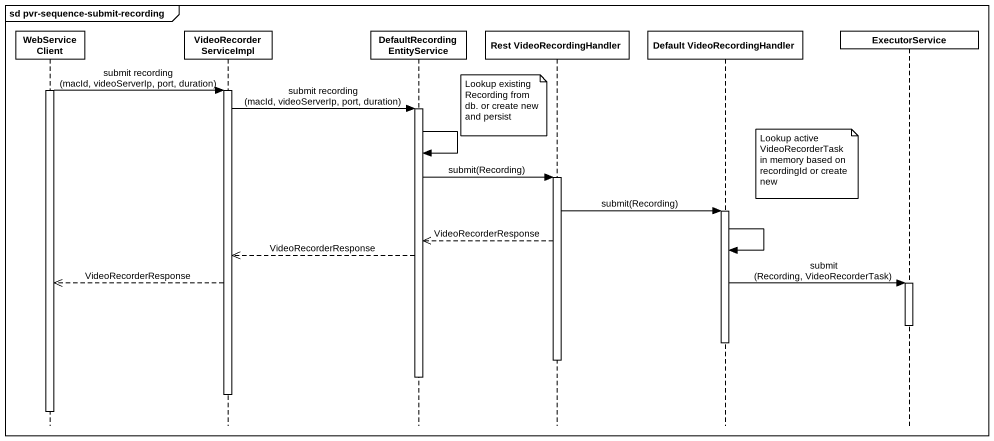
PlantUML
@startuml
mainframe sd pvr-sequence-submit-recording
hide footbox
participant "WebService Client" as WebService_Client
participant "VideoRecorder ServiceImpl" as VideoRecorder_ServiceImpl
participant "DefaultRecording EntityService" as DefaultRecording
participant "Rest VideoRecordingHandler" as Rest_VideoRecordingHandler
participant "Default VideoRecordingHandler" as Default_VideoRecordingHandle
participant ExecutorService

activate WebService_Client
WebService_Client -> VideoRecorder_ServiceImpl : submit recording (macId, videoServerIp, port, duration)
activate VideoRecorder_ServiceImpl
note left of Rest_VideoRecordingHandler : Lookup existing Recording from db. or create new and persist
VideoRecorder_ServiceImpl -> DefaultRecording : submit recording (macId, videoServerIp, port, duration)
activate DefaultRecording
DefaultRecording -> DefaultRecording
note right of Default_VideoRecordingHandle
  Lookup active VideoRecorderTask
  in memory based on recordingId or create new
end note
DefaultRecording -> Rest_VideoRecordingHandler : submit(Recording)
activate Rest_VideoRecordingHandler
Rest_VideoRecordingHandler -> Default_VideoRecordingHandle : submit(Recording)
activate Default_VideoRecordingHandle
Rest_VideoRecordingHandler -->> DefaultRecording : VideoRecorderResponse
Default_VideoRecordingHandle -> Default_VideoRecordingHandle
DefaultRecording -->> VideoRecorder_ServiceImpl : VideoRecorderResponse
VideoRecorder_ServiceImpl -->> WebService_Client : VideoRecorderResponse
Default_VideoRecordingHandle -> ExecutorService : submit (Recording, VideoRecorderTask)
activate ExecutorService
deactivate ExecutorService
deactivate Default_VideoRecordingHandle
deactivate Rest_VideoRecordingHandler
deactivate DefaultRecording
deactivate VideoRecorder_ServiceImpl
deactivate WebService_Client
@enduml
